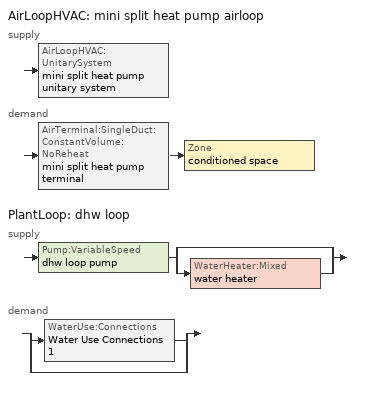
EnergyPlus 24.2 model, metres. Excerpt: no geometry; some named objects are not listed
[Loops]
AirLoopHVAC 'mini split heat pump airloop'
 supply: AirLoopHVAC:UnitarySystem 'mini split heat pump unitary system'
 demand: AirTerminal:SingleDuct:ConstantVolume:NoReheat 'mini split heat pump terminal' > Zone 'conditioned space'
PlantLoop 'dhw loop'
 supply: Pump:VariableSpeed 'dhw loop pump' > split
  | bypass
  | WaterHeater:Mixed 'water heater'
 demand: split
  | WaterUse:Connections 'Water Use Connections 1'
  | bypass
[ZoneControl:Thermostat]
conditioned space Thermostat: Zone or ZoneList=conditioned space; Control Type Schedule=conditioned space Thermostat Schedule; Control 1=conditioned space temperature setpoint; Temperature Difference Between Cutout And Setpoint {deltaC}=0
[ThermostatSetpoint:DualSetpoint]
conditioned space temperature setpoint: Heating Setpoint Temperature Schedule=heating setpoint; Cooling Setpoint Temperature Schedule=cooling setpoint
[ZoneHVAC:Baseboard:Convective:Electric]
electric baseboard: Availability Schedule=Always On Discrete; Heating Design Capacity {W}=11665.1; Efficiency=1
[AirTerminal:SingleDuct:ConstantVolume:NoReheat]
mini split heat pump terminal: Availability Schedule=Always On Discrete; Maximum Air Flow Rate {m3/s}=0.472419
[Zone equipment]
conditioned space: electric baseboard, mini split heat pump terminal
[AirLoopHVAC]
mini split heat pump airloop: Design Supply Air Flow Rate {m3/s}=0.472419; Design Return Air Flow Fraction of Supply Air Flow=1
[Sizing:System]
mini split heat pump airloop: Type of Load to Size On=Sensible; Design Outdoor Air Flow Rate {m3/s}=Autosize; Central Heating Maximum System Air Flow Ratio=0.3; Preheat Design Temperature {C}=7; Preheat Design Humidity Ratio {kgWater/kgDryAir}=0.008; Precool Design Temperature {C}=12.8; Precool Design Humidity Ratio {kgWater/kgDryAir}=0.008; Central Cooling Design Supply Air Temperature {C}=12.8; Central Heating Design Supply Air Temperature {C}=16.7; Type of Zone Sum to Use=NonCoincident; 100% Outdoor Air in Cooling=Yes; 100% Outdoor Air in Heating=Yes; Central Cooling Design Supply Air Humidity Ratio {kgWater/kgDryAir}=0.0085; Central Heating Design Supply Air Humidity Ratio {kgWater/kgDryAir}=0.008; Cooling Supply Air Flow Rate Method=DesignDay; Cooling Supply Air Flow Rate {m3/s}=0; Cooling Supply Air Flow Rate Per Floor Area {m3/s-m2}=0.00996765; Cooling Fraction of Autosized Cooling Supply Air Flow Rate=1; Cooling Supply Air Flow Rate Per Unit Cooling Capacity {m3/s-W}=3.94755e-05; Heating Supply Air Flow Rate Method=DesignDay; Heating Supply Air Flow Rate {m3/s}=0; Heating Supply Air Flow Rate Per Floor Area {m3/s-m2}=0.00996765; Heating Fraction of Autosized Heating Supply Air Flow Rate=1; Heating Fraction of Autosized Cooling Supply Air Flow Rate=1; Heating Supply Air Flow Rate Per Unit Heating Capacity {m3/s-W}=3.15882e-05; System Outdoor Air Method=ZoneSum; Zone Maximum Outdoor Air Fraction=1; Cooling Design Capacity Method=CoolingDesignCapacity; Cooling Design Capacity {W}=Autosize; Cooling Design Capacity Per Floor Area {W/m2}=234.7; Fraction of Autosized Cooling Design Capacity=1; Heating Design Capacity Method=HeatingDesignCapacity; Heating Design Capacity {W}=Autosize; Heating Design Capacity Per Floor Area {W/m2}=157; Fraction of Autosized Heating Design Capacity=1; Central Cooling Capacity Control Method=OnOff; Occupant Diversity=Autosize
[AvailabilityManager:Scheduled]
mini split heat pump airloop Availability Manager: Schedule=Always On Discrete
[AirLoopHVAC:UnitarySystem]
mini split heat pump unitary system: Control Type=Load; Controlling Zone or Thermostat Location=conditioned space; Dehumidification Control Type=None; Availability Schedule=Always On Discrete; Supply Fan=mini split heat pump supply fan; Fan Placement=BlowThrough; Supply Air Fan Operating Mode Schedule=mini split heat pump auto fan schedule; Heating Coil=mini split heat pump htg coil; DX Heating Coil Sizing Ratio=1; Cooling Coil=mini split heat pump clg coil; Use DOAS DX Cooling Coil=No; Minimum Supply Air Temperature {C}=2; Latent Load Control=SensibleOnlyLoadControl; Cooling Supply Air Flow Rate Method=SupplyAirFlowRate; Cooling Supply Air Flow Rate {m3/s}=0.472419; Heating Supply Air Flow Rate Method=SupplyAirFlowRate; Heating Supply Air Flow Rate {m3/s}=0.472419; No Load Supply Air Flow Rate Method=SupplyAirFlowRate; No Load Supply Air Flow Rate {m3/s}=0; No Load Supply Air Flow Rate Control Set To Low Speed=Yes; Maximum Supply Air Temperature {C}=48.8889; Maximum Outdoor Dry-Bulb Temperature for Supplemental Heater Operation {C}=21; Ancillary On-Cycle Electric Power {W}=0; Ancillary Off-Cycle Electric Power {W}=0; Design Specification Multispeed Object=Unitary System Performance Multispeed 1
[Fan:SystemModel]
mini split heat pump supply fan: Availability Schedule=Always On Discrete; Design Maximum Air Flow Rate {m3/s}=0.581797; Speed Control Method=Discrete; Electric Power Minimum Flow Rate Fraction=0.2; Design Pressure Rise {Pa}=500; Motor Efficiency=1; Motor In Air Stream Fraction=1; Design Electric Power Consumption {W}=Autosize; Design Power Sizing Method=PowerPerFlow; Electric Power Per Unit Flow Rate {W/(m3/s)}=148.322; Electric Power Per Unit Flow Rate Per Unit Pressure {W/((m3/s)-Pa)}=1.66667; Fan Total Efficiency=0.7; Motor Loss Radiative Fraction=0; Number of Speeds=4; Speed Flow Fraction 1=0.20706; Speed Electric Power Fraction 1=0.00888; Speed Flow Fraction 2=0.252; Speed Electric Power Fraction 2=0.016; Speed Flow Fraction 3=0.812; Speed Electric Power Fraction 3=0.53539; Speed Flow Fraction 4=1; Speed Electric Power Fraction 4=1
[Coil:Heating:DX:MultiSpeed]
mini split heat pump htg coil: Availability Schedule=Always On Discrete; Minimum Outdoor Dry-Bulb Temperature for Compressor Operation {C}=-28.8889; Crankcase Heater Capacity {W}=50; Maximum Outdoor Dry-Bulb Temperature for Crankcase Heater Operation {C}=10; Defrost Energy Input Ratio Function of Temperature Curve=Defrosteir; Maximum Outdoor Dry-Bulb Temperature for Defrost Operation {C}=4.44444; Defrost Strategy=ReverseCycle; Defrost Control=Timed; Defrost Time Period Fraction=0.058333; Resistive Defrost Heater Capacity {W}=AutoSize; Apply Part Load Fraction to Speeds Greater than 1=No; Fuel Type=Electricity; Region number for Calculating HSPF=4; Number of Speeds=2; Speed Gross Rated Heating Capacity 1 {W}=2729.66; Speed Gross Rated Heating COP 1 {W/W}=5.28171; Speed Rated Air Flow Rate 1 {m3/s}=0.146598; Speed Rated Supply Air Fan Power Per Volume Flow Rate 2017 1 {W/(m3/s)}=773.3; Speed Rated Supply Air Fan Power Per Volume Flow Rate 2023 1 {W/(m3/s)}=934.4; Speed Heating Capacity Function of Temperature Curve Name 1=Heat-CAP-fT1; Speed Heating Capacity Function of Flow Fraction Curve Name 1=Heat-CAP-fFF1; Speed Energy Input Ratio Function of Temperature Curve Name 1=Heat-EIR-fT1; Speed Energy Input Ratio Function of Flow Fraction Curve Name 1=Heat-EIR-fFF1; Speed Part Load Fraction Correlation Curve Name 1=Heat-PLF-fPLR1; Speed Rated Waste Heat Fraction of Power Input 1=0.2; Speed Waste Heat Function of Temperature Curve Name 1=ConstantBiquadratic 1; Speed Gross Rated Heating Capacity 2 {W}=10751.2; Speed Gross Rated Heating COP 2 {W/W}=3.95216; Speed Rated Air Flow Rate 2 {m3/s}=0.581737; Speed Rated Supply Air Fan Power Per Volume Flow Rate 2017 2 {W/(m3/s)}=773.3; Speed Rated Supply Air Fan Power Per Volume Flow Rate 2023 2 {W/(m3/s)}=934.4; Speed Heating Capacity Function of Temperature Curve Name 2=Heat-CAP-fT2; Speed Heating Capacity Function of Flow Fraction Curve Name 2=Heat-CAP-fFF2; Speed Energy Input Ratio Function of Temperature Curve Name 2=Heat-EIR-fT2; Speed Energy Input Ratio Function of Flow Fraction Curve Name 2=Heat-EIR-fFF2; Speed Part Load Fraction Correlation Curve Name 2=Heat-PLF-fPLR2; Speed Rated Waste Heat Fraction of Power Input 2=0.2; Speed Waste Heat Function of Temperature Curve Name 2=ConstantBiquadratic 1
[Coil:Cooling:DX:MultiSpeed]
mini split heat pump clg coil: Availability Schedule=Always On Discrete; Condenser Type=AirCooled; Minimum Outdoor Dry-Bulb Temperature for Compressor Operation {C}=-25; Apply Part Load Fraction to Speeds Greater than 1=No; Apply Latent Degradation to Speeds Greater than 1=No; Crankcase Heater Capacity {W}=50; Maximum Outdoor Dry-Bulb Temperature for Crankcase Heater Operation {C}=10; Basin Heater Capacity {W/K}=0; Basin Heater Setpoint Temperature {C}=2; Fuel Type=Electricity; Number of Speeds=2; Speed Gross Rated Total Cooling Capacity 1 {W}=2244.75; Speed Gross Rated Sensible Heat Ratio 1=0.806404; Speed Gross Rated Cooling COP 1 {W/W}=5.29224; Speed Rated Air Flow Rate 1 {m3/s}=0.120454; Speed Rated Evaporator Fan Power Per Volume Flow Rate 2017 1 {W/(m3/s)}=773.3; Speed Rated Evaporator Fan Power Per Volume Flow Rate 2023 1 {W/(m3/s)}=934.4; Speed Total Cooling Capacity Function of Temperature Curve Name 1=Cool-CAP-fT1; Speed Total Cooling Capacity Function of Flow Fraction Curve Name 1=Cool-CAP-fFF1; Speed Energy Input Ratio Function of Temperature Curve Name 1=Cool-EIR-fT1; Speed Energy Input Ratio Function of Flow Fraction Curve Name 1=Cool-EIR-fFF1; Speed Part Load Fraction Correlation Curve Name 1=Cool-PLF-fPLR1; Speed Nominal Time for Condensate Removal to Begin 1 {s}=1000; Speed Ratio of Initial Moisture Evaporation Rate and Steady State Latent Capacity 1=1.5; Speed Maximum Cycling Rate 1 {cycles/hr}=3; Speed Latent Capacity Time Constant 1 {s}=45; Speed Rated Waste Heat Fraction of Power Input 1=0.2; Speed Waste Heat Function of Temperature Curve Name 1=ConstantBiquadratic; Speed Evaporative Condenser Effectiveness 1=0.9; Speed Evaporative Condenser Air Flow Rate 1 {m3/s}=AutoSize; Speed Rated Evaporative Condenser Pump Power Consumption 1 {W}=AutoSize; Speed Gross Rated Total Cooling Capacity 2 {W}=8846.18; Speed Gross Rated Sensible Heat Ratio 2=0.759942; Speed Gross Rated Cooling COP 2 {W/W}=3.63578; Speed Rated Air Flow Rate 2 {m3/s}=0.472369; Speed Rated Evaporator Fan Power Per Volume Flow Rate 2017 2 {W/(m3/s)}=773.3; Speed Rated Evaporator Fan Power Per Volume Flow Rate 2023 2 {W/(m3/s)}=934.4; Speed Total Cooling Capacity Function of Temperature Curve Name 2=Cool-CAP-fT2; Speed Total Cooling Capacity Function of Flow Fraction Curve Name 2=Cool-CAP-fFF2; Speed Energy Input Ratio Function of Temperature Curve Name 2=Cool-EIR-fT2; Speed Energy Input Ratio Function of Flow Fraction Curve Name 2=Cool-EIR-fFF2; Speed Part Load Fraction Correlation Curve Name 2=Cool-PLF-fPLR2; Speed Nominal Time for Condensate Removal to Begin 2 {s}=1000; Speed Ratio of Initial Moisture Evaporation Rate and Steady State Latent Capacity 2=1.5; Speed Maximum Cycling Rate 2 {cycles/hr}=3; Speed Latent Capacity Time Constant 2 {s}=45; Speed Rated Waste Heat Fraction of Power Input 2=0.2; Speed Waste Heat Function of Temperature Curve Name 2=ConstantBiquadratic; Speed Evaporative Condenser Effectiveness 2=0.9; Speed Evaporative Condenser Air Flow Rate 2 {m3/s}=AutoSize; Speed Rated Evaporative Condenser Pump Power Consumption 2 {W}=AutoSize
[UnitarySystemPerformance:Multispeed]
Unitary System Performance Multispeed 1: Number of Speeds for Heating=2; Number of Speeds for Cooling=2; Single Mode Operation=No; No Load Supply Air Flow Rate Ratio=1; Heating Speed Supply Air Flow Ratio 1=0.310345; Cooling Speed Supply Air Flow Ratio 1=0.255; Heating Speed Supply Air Flow Ratio 2=1.23153; Cooling Speed Supply Air Flow Ratio 2=1
[PlantLoop]
dhw loop: Fluid Type=Water; Plant Equipment Operation Scheme=dhw loop Operation Schemes; Maximum Loop Temperature {C}=100; Minimum Loop Temperature {C}=0; Maximum Loop Flow Rate {m3/s}=0.01; Minimum Loop Flow Rate {m3/s}=0; Plant Loop Volume {m3}=0.003; Load Distribution Scheme=Optimal; Plant Loop Demand Calculation Scheme=SingleSetpoint; Common Pipe Simulation=None
[Sizing:Plant]
dhw loop: Loop Type=Heating; Design Loop Exit Temperature {C}=56; Loop Design Temperature Difference {deltaC}=5.55556; Sizing Option=NonCoincident; Zone Timesteps in Averaging Window=1; Coincident Sizing Factor Mode=None
[Pump:VariableSpeed]
dhw loop pump: Design Maximum Flow Rate {m3/s}=0.01; Design Pump Head {Pa}=1; Design Power Consumption {W}=0; Motor Efficiency=0.85; Fraction of Motor Inefficiencies to Fluid Stream=0; Coefficient 1 of the Part Load Performance Curve=0; Coefficient 2 of the Part Load Performance Curve=1; Coefficient 3 of the Part Load Performance Curve=0; Coefficient 4 of the Part Load Performance Curve=0; Design Minimum Flow Rate {m3/s}=0; Pump Control Type=Intermittent; Skin Loss Radiative Fraction=0.5; Design Power Sizing Method=PowerPerFlowPerPressure; Design Electric Power per Unit Flow Rate {W/(m3/s)}=348701.1; Design Shaft Power per Unit Flow Rate per Unit Head {W/((m3/s)-Pa)}=1.28205; Design Minimum Flow Rate Fraction=0
[WaterHeater:Mixed]
water heater: Tank Volume {m3}=0.221447; Setpoint Temperature Schedule=water heater setpoint; Deadband Temperature Difference {deltaC}=2; Maximum Temperature Limit {C}=99; Heater Control Type=Cycle; Heater Maximum Capacity {W}=5500.06; Heater Minimum Capacity {W}=0; Heater Ignition Minimum Flow Rate {m3/s}=0; Heater Ignition Delay {s}=0; Heater Fuel Type=Electricity; Heater Thermal Efficiency=1; Off Cycle Parasitic Fuel Consumption Rate {W}=0; Off Cycle Parasitic Fuel Type=Electricity; Off Cycle Parasitic Heat Fraction to Tank=0; On Cycle Parasitic Fuel Consumption Rate {W}=0; On Cycle Parasitic Fuel Type=Electricity; On Cycle Parasitic Heat Fraction to Tank=0; Ambient Temperature Indicator=Zone; Ambient Temperature Zone=conditioned space; Off Cycle Loss Coefficient to Ambient Temperature {W/K}=2.89744; Off Cycle Loss Fraction to Zone=1; On Cycle Loss Coefficient to Ambient Temperature {W/K}=2.89744; On Cycle Loss Fraction to Zone=1; Use Side Effectiveness=1; Source Side Effectiveness=1; Use Side Design Flow Rate {m3/s}=Autosize; Source Side Design Flow Rate {m3/s}=Autosize; Indirect Water Heating Recovery Time {hr}=1.5; Source Side Flow Control Mode=IndirectHeatPrimarySetpoint
[WaterHeater:Sizing]
water heater: Design Mode=PeakDraw; Time Storage Can Meet Peak Draw {hr}=0.538503; Time for Tank Recovery {hr}=0; Nominal Tank Volume for Autosizing Plant Connections {m3}=1
[SetpointManager:Scheduled]
Setpoint Manager Scheduled 1: Control Variable=Temperature; Schedule=dhw temp
[WaterUse:Connections]
Water Use Connections 1: Drain Water Heat Exchanger Type=None; Drain Water Heat Exchanger Destination=Plant; Water Use Equipment Name 1=dhw fixtures; Water Use Equipment Name 2=dhw distribution waste; Water Use Equipment Name 3=clothes washer; Water Use Equipment Name 4=dishwasher
[WaterUse:Equipment]
Name | Peak Flow Rate {m3/s} | Flow Rate Fraction Schedule | Target Temperature Schedule
dhw fixtures | 4.41178e-06 | dhw fixtures schedule | mixed water temperature schedule
dhw distribution waste | 1.33746e-06 | dhw fixtures schedule | mixed water temperature schedule
clothes washer | 9.69919e-07 | clothes washer schedule
dishwasher | 2.90872e-07 | dishwasher schedule
[PlantEquipmentOperationSchemes]
dhw loop Operation Schemes: Control Scheme Object Type 1=PlantEquipmentOperation:HeatingLoad; Control Scheme Name 1=dhw loop Heating Operation Scheme; Control Scheme Schedule Name 1=Always On Discrete
[PlantEquipmentOperation:HeatingLoad]
dhw loop Heating Operation Scheme: Load Range Lower Limit 1 {W}=0; Load Range Upper Limit 1 {W}=1000000000; Range Equipment List Name 1=dhw loop Heating Equipment List
[PlantEquipmentList]
dhw loop Heating Equipment List: WaterHeater:Mixed, water heater
[EnergyManagementSystem:GlobalVariable]
infil_program_Qfan
infil_program_Qinf
mini_split_heat_pump_airloop_Fan_RTF
natural_vent_program_Qnv
natural_vent_program_Qwhf
[EnergyManagementSystem:InternalVariable]
mini_split_heat_pump_airloop_max_sup_fan_mfr: Internal Data Index Key=mini split heat pump supply fan; Internal Data Type=Fan Maximum Mass Flow Rate
[EnergyManagementSystem:Sensor]
Name | Output:Variable or Output:Meter Index Key | Output:Variable or Output:Meter
airflow_gain | infil flow | Infiltration Sensible Heat Gain Energy
airflow_gain_1 | natural vent flow | Infiltration Sensible Heat Gain Energy
airflow_gain_2 | whole house fan flow | Infiltration Sensible Heat Gain Energy
airflow_loss | infil flow | Infiltration Sensible Heat Loss Energy
airflow_loss_1 | natural vent flow | Infiltration Sensible Heat Loss Energy
airflow_loss_2 | whole house fan flow | Infiltration Sensible Heat Loss Energy
clg_load_cond |  | Cooling:EnergyTransfer:Zone:CONDITIONED SPACE
clg_sp_s; clg_sp_s_1 | cooling setpoint | Schedule Value
clothes_dryer_exhaust_0_sch_s | clothes dryer exhaust 0 schedule | Schedule Value
conditioned_space_clg_unmet_s | conditioned space | Zone Cooling Setpoint Not Met Time
conditioned_space_htg_unmet_s | conditioned space | Zone Heating Setpoint Not Met Time
cool_season | cooling season schedule | Schedule Value
dhw_loss | water heater | Water Heater Heat Loss Energy
dhw_rtf | water heater | Water Heater Runtime Fraction
fridge_tin_s; tin_s; tin_s_1 | conditioned space | Zone Mean Air Temperature
htg_load_cond |  | Heating:EnergyTransfer:Zone:CONDITIONED SPACE
htg_sp_s; htg_sp_s_1 | heating setpoint | Schedule Value
ig_ee_conv | clothes dryer | Electric Equipment Convective Heating Energy
ig_ee_conv_1 | clothes washer | Electric Equipment Convective Heating Energy
ig_ee_conv_2 | cooking range | Electric Equipment Convective Heating Energy
ig_ee_conv_3 | dishwasher | Electric Equipment Convective Heating Energy
ig_ee_conv_4 | fridge | Electric Equipment Convective Heating Energy
ig_ee_conv_5 | misc plug loads | Electric Equipment Convective Heating Energy
ig_ee_conv_6 | whole house fan | Electric Equipment Convective Heating Energy
ig_ee_rad | clothes dryer | Electric Equipment Radiant Heating Energy
ig_ee_rad_1 | clothes washer | Electric Equipment Radiant Heating Energy
ig_ee_rad_2 | cooking range | Electric Equipment Radiant Heating Energy
ig_ee_rad_3 | dishwasher | Electric Equipment Radiant Heating Energy
ig_ee_rad_4 | fridge | Electric Equipment Radiant Heating Energy
ig_ee_rad_5 | misc plug loads | Electric Equipment Radiant Heating Energy
ig_ee_rad_6 | whole house fan | Electric Equipment Radiant Heating Energy
ig_lgt_conv | interior lighting | Lights Convective Heating Energy
ig_lgt_rad | interior lighting | Lights Radiant Heating Energy
ig_lgt_vis | interior lighting | Lights Visible Radiation Heating Energy
ig_oe_conv | clothes dryer 1 | Other Equipment Convective Heating Energy
ig_oe_conv_1 | cooking range 1 | Other Equipment Convective Heating Energy
ig_oe_conv_2 | general water use latent | Other Equipment Convective Heating Energy
ig_oe_conv_3 | general water use sensible | Other Equipment Convective Heating Energy
ig_oe_conv_4 | water heater energy adjustment1 | Other Equipment Convective Heating Energy
ig_oe_rad | clothes dryer 1 | Other Equipment Radiant Heating Energy
ig_oe_rad_1 | cooking range 1 | Other Equipment Radiant Heating Energy
ig_oe_rad_2 | general water use latent | Other Equipment Radiant Heating Energy
ig_oe_rad_3 | general water use sensible | Other Equipment Radiant Heating Energy
ig_oe_rad_4 | water heater energy adjustment1 | Other Equipment Radiant Heating Energy
ig_ppl_conv | occupants | People Convective Heating Energy
ig_ppl_rad | occupants | People Radiant Heating Energy
im_conv | furniture mass conditioned space 1 | Surface Inside Face Convection Heat Gain Energy
im_conv_1 | partition wall mass | Surface Inside Face Convection Heat Gain Energy
im_ig | furniture mass conditioned space 1 | Surface Inside Face Internal Gains Radiation Heat Gain Energy
im_ig_1 | partition wall mass | Surface Inside Face Internal Gains Radiation Heat Gain Energy
im_lgt | furniture mass conditioned space 1 | Surface Inside Face Lights Radiation Heat Gain Energy
im_lgt_1 | partition wall mass | Surface Inside Face Lights Radiation Heat Gain Energy
im_sol | furniture mass conditioned space 1 | Surface Inside Face Solar Radiation Heat Gain Energy
im_sol_1 | partition wall mass | Surface Inside Face Solar Radiation Heat Gain Energy
im_surf | furniture mass conditioned space 1 | Surface Inside Face Net Surface Thermal Radiation Heat Gain Energy
im_surf_1 | partition wall mass | Surface Inside Face Net Surface Thermal Radiation Heat Gain Energy
mini_split_heat_pump_airloop_Fan_RTF_s | mini split heat pump supply fan | Fan Runtime Fraction Speed 1
mini_split_heat_pump_airloop_Fan_RTF_s_1 | mini split heat pump supply fan | Fan Runtime Fraction Speed 2
mini_split_heat_pump_airloop_Fan_RTF_s_2 | mini split heat pump supply fan | Fan Runtime Fraction Speed 3
mini_split_heat_pump_airloop_Fan_RTF_s_3 | mini split heat pump supply fan | Fan Runtime Fraction Speed 4
mini_split_heat_pump_clg_coil_s | mini split heat pump clg coil | Cooling Coil Total Cooling Energy
mini_split_heat_pump_htg_coil_s | mini split heat pump htg coil | Heating Coil Heating Energy
mini_split_heat_pump_supply_fan_s | mini split heat pump supply fan | Fan Electricity Energy
mv_conv | mech vent house fan | Electric Equipment Convective Heating Energy
mv_conv_1 | mech vent house fan cfis | Electric Equipment Convective Heating Energy
mv_conv_2 | mech vent house fan latent load | Other Equipment Convective Heating Energy
mv_conv_3 | mech vent house fan sensible load | Other Equipment Convective Heating Energy
mv_rad | mech vent house fan | Electric Equipment Radiant Heating Energy
mv_rad_1 | mech vent house fan cfis | Electric Equipment Radiant Heating Energy
mv_rad_2 | mech vent house fan latent load | Other Equipment Radiant Heating Energy
mv_rad_3 | mech vent house fan sensible load | Other Equipment Radiant Heating Energy
natural_vent_s | natural vent schedule | Schedule Value
out_pb_s |  | Site Outdoor Air Barometric Pressure
out_wt_s |  | Site Outdoor Air Humidity Ratio
site_vw_s |  | Site Wind Speed
ss_back_out | Window1 | Surface Window Shortwave from Zone Back Out Window Heat Transfer Rate
ss_back_out_1 | Window11 | Surface Window Shortwave from Zone Back Out Window Heat Transfer Rate
ss_back_out_10 | Window9 | Surface Window Shortwave from Zone Back Out Window Heat Transfer Rate
ss_back_out_2 | Window13 | Surface Window Shortwave from Zone Back Out Window Heat Transfer Rate
ss_back_out_3 | Window14 | Surface Window Shortwave from Zone Back Out Window Heat Transfer Rate
ss_back_out_4 | Window16 | Surface Window Shortwave from Zone Back Out Window Heat Transfer Rate
ss_back_out_5 | Window17 | Surface Window Shortwave from Zone Back Out Window Heat Transfer Rate
ss_back_out_6 | Window19 | Surface Window Shortwave from Zone Back Out Window Heat Transfer Rate
ss_back_out_7 | Window2 | Surface Window Shortwave from Zone Back Out Window Heat Transfer Rate
ss_back_out_8 | Window20 | Surface Window Shortwave from Zone Back Out Window Heat Transfer Rate
ss_back_out_9 | Window4 | Surface Window Shortwave from Zone Back Out Window Heat Transfer Rate
ss_conv | Door1 | Surface Inside Face Convection Heat Gain Energy
ss_conv_1 | Window1 | Surface Inside Face Convection Heat Gain Energy
ss_conv_10 | Window4 | Surface Inside Face Convection Heat Gain Energy
ss_conv_11 | Window9 | Surface Inside Face Convection Heat Gain Energy
ss_conv_2 | Window11 | Surface Inside Face Convection Heat Gain Energy
ss_conv_3 | Window13 | Surface Inside Face Convection Heat Gain Energy
ss_conv_4 | Window14 | Surface Inside Face Convection Heat Gain Energy
ss_conv_5 | Window16 | Surface Inside Face Convection Heat Gain Energy
ss_conv_6 | Window17 | Surface Inside Face Convection Heat Gain Energy
ss_conv_7 | Window19 | Surface Inside Face Convection Heat Gain Energy
ss_conv_8 | Window2 | Surface Inside Face Convection Heat Gain Energy
ss_conv_9 | Window20 | Surface Inside Face Convection Heat Gain Energy
ss_ig | Door1 | Surface Inside Face Internal Gains Radiation Heat Gain Energy
ss_ig_1 | Window1 | Surface Inside Face Internal Gains Radiation Heat Gain Energy
ss_ig_10 | Window4 | Surface Inside Face Internal Gains Radiation Heat Gain Energy
ss_ig_11 | Window9 | Surface Inside Face Internal Gains Radiation Heat Gain Energy
ss_ig_2 | Window11 | Surface Inside Face Internal Gains Radiation Heat Gain Energy
ss_ig_3 | Window13 | Surface Inside Face Internal Gains Radiation Heat Gain Energy
ss_ig_4 | Window14 | Surface Inside Face Internal Gains Radiation Heat Gain Energy
ss_ig_5 | Window16 | Surface Inside Face Internal Gains Radiation Heat Gain Energy
ss_ig_6 | Window17 | Surface Inside Face Internal Gains Radiation Heat Gain Energy
ss_ig_7 | Window19 | Surface Inside Face Internal Gains Radiation Heat Gain Energy
ss_ig_8 | Window2 | Surface Inside Face Internal Gains Radiation Heat Gain Energy
ss_ig_9 | Window20 | Surface Inside Face Internal Gains Radiation Heat Gain Energy
ss_lgt | Door1 | Surface Inside Face Lights Radiation Heat Gain Energy
ss_sol | Door1 | Surface Inside Face Solar Radiation Heat Gain Energy
ss_surf | Door1 | Surface Inside Face Net Surface Thermal Radiation Heat Gain Energy
ss_surf_1 | Window1 | Surface Inside Face Net Surface Thermal Radiation Heat Gain Energy
ss_surf_10 | Window4 | Surface Inside Face Net Surface Thermal Radiation Heat Gain Energy
ss_surf_11 | Window9 | Surface Inside Face Net Surface Thermal Radiation Heat Gain Energy
ss_surf_2 | Window11 | Surface Inside Face Net Surface Thermal Radiation Heat Gain Energy
ss_surf_3 | Window13 | Surface Inside Face Net Surface Thermal Radiation Heat Gain Energy
ss_surf_4 | Window14 | Surface Inside Face Net Surface Thermal Radiation Heat Gain Energy
ss_surf_5 | Window16 | Surface Inside Face Net Surface Thermal Radiation Heat Gain Energy
ss_surf_6 | Window17 | Surface Inside Face Net Surface Thermal Radiation Heat Gain Energy
ss_surf_7 | Window19 | Surface Inside Face Net Surface Thermal Radiation Heat Gain Energy
ss_surf_8 | Window2 | Surface Inside Face Net Surface Thermal Radiation Heat Gain Energy
ss_surf_9 | Window20 | Surface Inside Face Net Surface Thermal Radiation Heat Gain Energy
ss_trans_in | Window1 | Surface Window Transmitted Solar Radiation Rate
ss_trans_in_1 | Window11 | Surface Window Transmitted Solar Radiation Rate
ss_trans_in_10 | Window9 | Surface Window Transmitted Solar Radiation Rate
ss_trans_in_2 | Window13 | Surface Window Transmitted Solar Radiation Rate
ss_trans_in_3 | Window14 | Surface Window Transmitted Solar Radiation Rate
ss_trans_in_4 | Window16 | Surface Window Transmitted Solar Radiation Rate
ss_trans_in_5 | Window17 | Surface Window Transmitted Solar Radiation Rate
ss_trans_in_6 | Window19 | Surface Window Transmitted Solar Radiation Rate
ss_trans_in_7 | Window2 | Surface Window Transmitted Solar Radiation Rate
ss_trans_in_8 | Window20 | Surface Window Transmitted Solar Radiation Rate
ss_trans_in_9 | Window4 | Surface Window Transmitted Solar Radiation Rate
ss_trans_out | Window1 | Surface Inside Face Initial Transmitted Diffuse Transmitted Out Window Solar Radiation Rate
ss_trans_out_1 | Window11 | Surface Inside Face Initial Transmitted Diffuse Transmitted Out Window Solar Radiation Rate
ss_trans_out_10 | Window9 | Surface Inside Face Initial Transmitted Diffuse Transmitted Out Window Solar Radiation Rate
ss_trans_out_2 | Window13 | Surface Inside Face Initial Transmitted Diffuse Transmitted Out Window Solar Radiation Rate
ss_trans_out_3 | Window14 | Surface Inside Face Initial Transmitted Diffuse Transmitted Out Window Solar Radiation Rate
ss_trans_out_4 | Window16 | Surface Inside Face Initial Transmitted Diffuse Transmitted Out Window Solar Radiation Rate
ss_trans_out_5 | Window17 | Surface Inside Face Initial Transmitted Diffuse Transmitted Out Window Solar Radiation Rate
ss_trans_out_6 | Window19 | Surface Inside Face Initial Transmitted Diffuse Transmitted Out Window Solar Radiation Rate
ss_trans_out_7 | Window2 | Surface Inside Face Initial Transmitted Diffuse Transmitted Out Window Solar Radiation Rate
ss_trans_out_8 | Window20 | Surface Inside Face Initial Transmitted Diffuse Transmitted Out Window Solar Radiation Rate
ss_trans_out_9 | Window4 | Surface Inside Face Initial Transmitted Diffuse Transmitted Out Window Solar Radiation Rate
s_conv | Floor1 | Surface Inside Face Convection Heat Gain Energy
s_conv_1 | FoundationWall1 | Surface Inside Face Convection Heat Gain Energy
s_conv_10 | RimJoist2:270 | Surface Inside Face Convection Heat Gain Energy
s_conv_11 | RimJoist2:90 | Surface Inside Face Convection Heat Gain Energy
s_conv_12 | Roof2:0 | Surface Inside Face Convection Heat Gain Energy
s_conv_13 | Roof2:180 | Surface Inside Face Convection Heat Gain Energy
s_conv_14 | Roof2:270 | Surface Inside Face Convection Heat Gain Energy
s_conv_15 | Roof2:90 | Surface Inside Face Convection Heat Gain Energy
s_conv_16 | Slab1 | Surface Inside Face Convection Heat Gain Energy
s_conv_17 | Wall1:0 | Surface Inside Face Convection Heat Gain Energy
s_conv_18 | Wall1:180 | Surface Inside Face Convection Heat Gain Energy
s_conv_19 | Wall1:270 | Surface Inside Face Convection Heat Gain Energy
s_conv_2 | inferred conditioned ceiling | Surface Inside Face Convection Heat Gain Energy
s_conv_20 | Wall1:90 | Surface Inside Face Convection Heat Gain Energy
s_conv_21 | Wall2:0 | Surface Inside Face Convection Heat Gain Energy
s_conv_22 | Wall2:180 | Surface Inside Face Convection Heat Gain Energy
s_conv_23 | Wall2:270 | Surface Inside Face Convection Heat Gain Energy
s_conv_24 | Wall2:90 | Surface Inside Face Convection Heat Gain Energy
s_conv_25 | Wall3:0 | Surface Inside Face Convection Heat Gain Energy
s_conv_26 | Wall3:180 | Surface Inside Face Convection Heat Gain Energy
s_conv_27 | Wall3:270 | Surface Inside Face Convection Heat Gain Energy
s_conv_28 | Wall3:90 | Surface Inside Face Convection Heat Gain Energy
s_conv_29 | Wall4:0 | Surface Inside Face Convection Heat Gain Energy
s_conv_3 | inferred conditioned floor | Surface Inside Face Convection Heat Gain Energy
s_conv_30 | Wall4:180 | Surface Inside Face Convection Heat Gain Energy
s_conv_31 | Wall4:270 | Surface Inside Face Convection Heat Gain Energy
s_conv_32 | Wall4:90 | Surface Inside Face Convection Heat Gain Energy
s_conv_4 | RimJoist1:0 | Surface Inside Face Convection Heat Gain Energy
s_conv_5 | RimJoist1:180 | Surface Inside Face Convection Heat Gain Energy
s_conv_6 | RimJoist1:270 | Surface Inside Face Convection Heat Gain Energy
s_conv_7 | RimJoist1:90 | Surface Inside Face Convection Heat Gain Energy
s_conv_8 | RimJoist2:0 | Surface Inside Face Convection Heat Gain Energy
s_conv_9 | RimJoist2:180 | Surface Inside Face Convection Heat Gain Energy
s_ig | Floor1 | Surface Inside Face Internal Gains Radiation Heat Gain Energy
s_ig_1 | FoundationWall1 | Surface Inside Face Internal Gains Radiation Heat Gain Energy
s_ig_10 | RimJoist2:270 | Surface Inside Face Internal Gains Radiation Heat Gain Energy
s_ig_11 | RimJoist2:90 | Surface Inside Face Internal Gains Radiation Heat Gain Energy
s_ig_12 | Roof2:0 | Surface Inside Face Internal Gains Radiation Heat Gain Energy
s_ig_13 | Roof2:180 | Surface Inside Face Internal Gains Radiation Heat Gain Energy
s_ig_14 | Roof2:270 | Surface Inside Face Internal Gains Radiation Heat Gain Energy
s_ig_15 | Roof2:90 | Surface Inside Face Internal Gains Radiation Heat Gain Energy
s_ig_16 | Slab1 | Surface Inside Face Internal Gains Radiation Heat Gain Energy
s_ig_17 | Wall1:0 | Surface Inside Face Internal Gains Radiation Heat Gain Energy
s_ig_18 | Wall1:180 | Surface Inside Face Internal Gains Radiation Heat Gain Energy
s_ig_19 | Wall1:270 | Surface Inside Face Internal Gains Radiation Heat Gain Energy
s_ig_2 | inferred conditioned ceiling | Surface Inside Face Internal Gains Radiation Heat Gain Energy
s_ig_20 | Wall1:90 | Surface Inside Face Internal Gains Radiation Heat Gain Energy
s_ig_21 | Wall2:0 | Surface Inside Face Internal Gains Radiation Heat Gain Energy
s_ig_22 | Wall2:180 | Surface Inside Face Internal Gains Radiation Heat Gain Energy
s_ig_23 | Wall2:270 | Surface Inside Face Internal Gains Radiation Heat Gain Energy
s_ig_24 | Wall2:90 | Surface Inside Face Internal Gains Radiation Heat Gain Energy
s_ig_25 | Wall3:0 | Surface Inside Face Internal Gains Radiation Heat Gain Energy
s_ig_26 | Wall3:180 | Surface Inside Face Internal Gains Radiation Heat Gain Energy
s_ig_27 | Wall3:270 | Surface Inside Face Internal Gains Radiation Heat Gain Energy
s_ig_28 | Wall3:90 | Surface Inside Face Internal Gains Radiation Heat Gain Energy
s_ig_29 | Wall4:0 | Surface Inside Face Internal Gains Radiation Heat Gain Energy
s_ig_3 | inferred conditioned floor | Surface Inside Face Internal Gains Radiation Heat Gain Energy
s_ig_30 | Wall4:180 | Surface Inside Face Internal Gains Radiation Heat Gain Energy
s_ig_31 | Wall4:270 | Surface Inside Face Internal Gains Radiation Heat Gain Energy
s_ig_32 | Wall4:90 | Surface Inside Face Internal Gains Radiation Heat Gain Energy
s_ig_4 | RimJoist1:0 | Surface Inside Face Internal Gains Radiation Heat Gain Energy
s_ig_5 | RimJoist1:180 | Surface Inside Face Internal Gains Radiation Heat Gain Energy
s_ig_6 | RimJoist1:270 | Surface Inside Face Internal Gains Radiation Heat Gain Energy
s_ig_7 | RimJoist1:90 | Surface Inside Face Internal Gains Radiation Heat Gain Energy
s_ig_8 | RimJoist2:0 | Surface Inside Face Internal Gains Radiation Heat Gain Energy
s_ig_9 | RimJoist2:180 | Surface Inside Face Internal Gains Radiation Heat Gain Energy
s_lgt | Floor1 | Surface Inside Face Lights Radiation Heat Gain Energy
s_lgt_1 | FoundationWall1 | Surface Inside Face Lights Radiation Heat Gain Energy
s_lgt_10 | RimJoist2:270 | Surface Inside Face Lights Radiation Heat Gain Energy
s_lgt_11 | RimJoist2:90 | Surface Inside Face Lights Radiation Heat Gain Energy
s_lgt_12 | Roof2:0 | Surface Inside Face Lights Radiation Heat Gain Energy
s_lgt_13 | Roof2:180 | Surface Inside Face Lights Radiation Heat Gain Energy
s_lgt_14 | Roof2:270 | Surface Inside Face Lights Radiation Heat Gain Energy
s_lgt_15 | Roof2:90 | Surface Inside Face Lights Radiation Heat Gain Energy
s_lgt_16 | Slab1 | Surface Inside Face Lights Radiation Heat Gain Energy
s_lgt_17 | Wall1:0 | Surface Inside Face Lights Radiation Heat Gain Energy
s_lgt_18 | Wall1:180 | Surface Inside Face Lights Radiation Heat Gain Energy
s_lgt_19 | Wall1:270 | Surface Inside Face Lights Radiation Heat Gain Energy
s_lgt_2 | inferred conditioned ceiling | Surface Inside Face Lights Radiation Heat Gain Energy
s_lgt_20 | Wall1:90 | Surface Inside Face Lights Radiation Heat Gain Energy
s_lgt_21 | Wall2:0 | Surface Inside Face Lights Radiation Heat Gain Energy
s_lgt_22 | Wall2:180 | Surface Inside Face Lights Radiation Heat Gain Energy
s_lgt_23 | Wall2:270 | Surface Inside Face Lights Radiation Heat Gain Energy
s_lgt_24 | Wall2:90 | Surface Inside Face Lights Radiation Heat Gain Energy
s_lgt_25 | Wall3:0 | Surface Inside Face Lights Radiation Heat Gain Energy
s_lgt_26 | Wall3:180 | Surface Inside Face Lights Radiation Heat Gain Energy
s_lgt_27 | Wall3:270 | Surface Inside Face Lights Radiation Heat Gain Energy
s_lgt_28 | Wall3:90 | Surface Inside Face Lights Radiation Heat Gain Energy
s_lgt_29 | Wall4:0 | Surface Inside Face Lights Radiation Heat Gain Energy
s_lgt_3 | inferred conditioned floor | Surface Inside Face Lights Radiation Heat Gain Energy
s_lgt_30 | Wall4:180 | Surface Inside Face Lights Radiation Heat Gain Energy
s_lgt_31 | Wall4:270 | Surface Inside Face Lights Radiation Heat Gain Energy
s_lgt_32 | Wall4:90 | Surface Inside Face Lights Radiation Heat Gain Energy
s_lgt_4 | RimJoist1:0 | Surface Inside Face Lights Radiation Heat Gain Energy
s_lgt_5 | RimJoist1:180 | Surface Inside Face Lights Radiation Heat Gain Energy
s_lgt_6 | RimJoist1:270 | Surface Inside Face Lights Radiation Heat Gain Energy
s_lgt_7 | RimJoist1:90 | Surface Inside Face Lights Radiation Heat Gain Energy
s_lgt_8 | RimJoist2:0 | Surface Inside Face Lights Radiation Heat Gain Energy
s_lgt_9 | RimJoist2:180 | Surface Inside Face Lights Radiation Heat Gain Energy
s_sol | Floor1 | Surface Inside Face Solar Radiation Heat Gain Energy
s_sol_1 | FoundationWall1 | Surface Inside Face Solar Radiation Heat Gain Energy
s_sol_10 | RimJoist2:270 | Surface Inside Face Solar Radiation Heat Gain Energy
s_sol_11 | RimJoist2:90 | Surface Inside Face Solar Radiation Heat Gain Energy
s_sol_12 | Roof2:0 | Surface Inside Face Solar Radiation Heat Gain Energy
s_sol_13 | Roof2:180 | Surface Inside Face Solar Radiation Heat Gain Energy
s_sol_14 | Roof2:270 | Surface Inside Face Solar Radiation Heat Gain Energy
s_sol_15 | Roof2:90 | Surface Inside Face Solar Radiation Heat Gain Energy
s_sol_16 | Slab1 | Surface Inside Face Solar Radiation Heat Gain Energy
s_sol_17 | Wall1:0 | Surface Inside Face Solar Radiation Heat Gain Energy
s_sol_18 | Wall1:180 | Surface Inside Face Solar Radiation Heat Gain Energy
s_sol_19 | Wall1:270 | Surface Inside Face Solar Radiation Heat Gain Energy
s_sol_2 | inferred conditioned ceiling | Surface Inside Face Solar Radiation Heat Gain Energy
s_sol_20 | Wall1:90 | Surface Inside Face Solar Radiation Heat Gain Energy
s_sol_21 | Wall2:0 | Surface Inside Face Solar Radiation Heat Gain Energy
s_sol_22 | Wall2:180 | Surface Inside Face Solar Radiation Heat Gain Energy
s_sol_23 | Wall2:270 | Surface Inside Face Solar Radiation Heat Gain Energy
s_sol_24 | Wall2:90 | Surface Inside Face Solar Radiation Heat Gain Energy
s_sol_25 | Wall3:0 | Surface Inside Face Solar Radiation Heat Gain Energy
s_sol_26 | Wall3:180 | Surface Inside Face Solar Radiation Heat Gain Energy
s_sol_27 | Wall3:270 | Surface Inside Face Solar Radiation Heat Gain Energy
s_sol_28 | Wall3:90 | Surface Inside Face Solar Radiation Heat Gain Energy
s_sol_29 | Wall4:0 | Surface Inside Face Solar Radiation Heat Gain Energy
s_sol_3 | inferred conditioned floor | Surface Inside Face Solar Radiation Heat Gain Energy
s_sol_30 | Wall4:180 | Surface Inside Face Solar Radiation Heat Gain Energy
s_sol_31 | Wall4:270 | Surface Inside Face Solar Radiation Heat Gain Energy
s_sol_32 | Wall4:90 | Surface Inside Face Solar Radiation Heat Gain Energy
s_sol_4 | RimJoist1:0 | Surface Inside Face Solar Radiation Heat Gain Energy
s_sol_5 | RimJoist1:180 | Surface Inside Face Solar Radiation Heat Gain Energy
s_sol_6 | RimJoist1:270 | Surface Inside Face Solar Radiation Heat Gain Energy
s_sol_7 | RimJoist1:90 | Surface Inside Face Solar Radiation Heat Gain Energy
s_sol_8 | RimJoist2:0 | Surface Inside Face Solar Radiation Heat Gain Energy
s_sol_9 | RimJoist2:180 | Surface Inside Face Solar Radiation Heat Gain Energy
s_surf | Floor1 | Surface Inside Face Net Surface Thermal Radiation Heat Gain Energy
s_surf_1 | FoundationWall1 | Surface Inside Face Net Surface Thermal Radiation Heat Gain Energy
s_surf_10 | RimJoist2:270 | Surface Inside Face Net Surface Thermal Radiation Heat Gain Energy
s_surf_11 | RimJoist2:90 | Surface Inside Face Net Surface Thermal Radiation Heat Gain Energy
s_surf_12 | Roof2:0 | Surface Inside Face Net Surface Thermal Radiation Heat Gain Energy
s_surf_13 | Roof2:180 | Surface Inside Face Net Surface Thermal Radiation Heat Gain Energy
s_surf_14 | Roof2:270 | Surface Inside Face Net Surface Thermal Radiation Heat Gain Energy
s_surf_15 | Roof2:90 | Surface Inside Face Net Surface Thermal Radiation Heat Gain Energy
s_surf_16 | Slab1 | Surface Inside Face Net Surface Thermal Radiation Heat Gain Energy
s_surf_17 | Wall1:0 | Surface Inside Face Net Surface Thermal Radiation Heat Gain Energy
s_surf_18 | Wall1:180 | Surface Inside Face Net Surface Thermal Radiation Heat Gain Energy
s_surf_19 | Wall1:270 | Surface Inside Face Net Surface Thermal Radiation Heat Gain Energy
s_surf_2 | inferred conditioned ceiling | Surface Inside Face Net Surface Thermal Radiation Heat Gain Energy
s_surf_20 | Wall1:90 | Surface Inside Face Net Surface Thermal Radiation Heat Gain Energy
s_surf_21 | Wall2:0 | Surface Inside Face Net Surface Thermal Radiation Heat Gain Energy
s_surf_22 | Wall2:180 | Surface Inside Face Net Surface Thermal Radiation Heat Gain Energy
s_surf_23 | Wall2:270 | Surface Inside Face Net Surface Thermal Radiation Heat Gain Energy
s_surf_24 | Wall2:90 | Surface Inside Face Net Surface Thermal Radiation Heat Gain Energy
s_surf_25 | Wall3:0 | Surface Inside Face Net Surface Thermal Radiation Heat Gain Energy
s_surf_26 | Wall3:180 | Surface Inside Face Net Surface Thermal Radiation Heat Gain Energy
s_surf_27 | Wall3:270 | Surface Inside Face Net Surface Thermal Radiation Heat Gain Energy
s_surf_28 | Wall3:90 | Surface Inside Face Net Surface Thermal Radiation Heat Gain Energy
s_surf_29 | Wall4:0 | Surface Inside Face Net Surface Thermal Radiation Heat Gain Energy
s_surf_3 | inferred conditioned floor | Surface Inside Face Net Surface Thermal Radiation Heat Gain Energy
s_surf_30 | Wall4:180 | Surface Inside Face Net Surface Thermal Radiation Heat Gain Energy
s_surf_31 | Wall4:270 | Surface Inside Face Net Surface Thermal Radiation Heat Gain Energy
s_surf_32 | Wall4:90 | Surface Inside Face Net Surface Thermal Radiation Heat Gain Energy
s_surf_4 | RimJoist1:0 | Surface Inside Face Net Surface Thermal Radiation Heat Gain Energy
s_surf_5 | RimJoist1:180 | Surface Inside Face Net Surface Thermal Radiation Heat Gain Energy
s_surf_6 | RimJoist1:270 | Surface Inside Face Net Surface Thermal Radiation Heat Gain Energy
s_surf_7 | RimJoist1:90 | Surface Inside Face Net Surface Thermal Radiation Heat Gain Energy
s_surf_8 | RimJoist2:0 | Surface Inside Face Net Surface Thermal Radiation Heat Gain Energy
s_surf_9 | RimJoist2:180 | Surface Inside Face Net Surface Thermal Radiation Heat Gain Energy
tout_db; tout_db_1 | Environment | Site Outdoor Air Drybulb Temperature
tout_s | conditioned space | Zone Outdoor Air Drybulb Temperature
water_heater_energy | water heater | Water Heater Electricity Rate
water_heater_off_cycle_parasitic | water heater | Water Heater Off Cycle Parasitic Electricity Rate
water_heater_on_cycle_parasitic | water heater | Water Heater On Cycle Parasitic Electricity Rate
win_s | conditioned space | Zone Air Humidity Ratio
[EnergyManagementSystem:Actuator]
Name | Actuated Component Unique | Actuated Component Type | Actuated Component Control Type
fridge_schedule_act | fridge schedule | Schedule:Constant | Schedule Value
infil_flow_act | infil flow | Zone Infiltration | Air Exchange Flow Rate
mech_vent_house_fan_cfis_act | mech vent house fan cfis | ElectricEquipment | Electricity Rate
mech_vent_house_fan_latent_load_act | mech vent house fan latent load | OtherEquipment | Power Level
mech_vent_house_fan_sensible_load_act | mech vent house fan sensible load | OtherEquipment | Power Level
mini_split_heat_pump_supply_fan_pressure_rise_act | mini split heat pump supply fan | Fan | Fan Pressure Rise
mini_split_heat_pump_supply_fan_total_efficiency_act | mini split heat pump supply fan | Fan | Fan Total Efficiency
natural_vent_flow_act | natural vent flow | Zone Infiltration | Air Exchange Flow Rate
Sequential_Fraction_Schedule_act | Sequential Fraction Schedule | Schedule:Constant | Schedule Value
water_heater_ec_adj_act | water heater energy adjustment1 | OtherEquipment | Power Level
whole_house_fan_act | whole house fan | ElectricEquipment | Electricity Rate
whole_house_fan_flow_act | whole house fan flow | Zone Infiltration | Air Exchange Flow Rate
whole_house_fan_mix_act | whole house fan mix | ZoneMixing | Air Exchange Flow Rate
[EnergyManagementSystem:Program]
fridge_schedule_program: Set Tin = fridge_tin_s*(9.0/5.0)+32.0; Set fridge_schedule_act = 0; If (Hour == 0); Set fridge_schedule_act = (-0.487+0.019*Tin); ElseIf (Hour == 1); Set fridge_schedule_act = (-0.34+0.016*Tin); ElseIf (Hour == 2); Set fridge_schedule_act = (-0.37+0.017*Tin); ElseIf (Hour == 3); Set fridge_schedule_act = (-0.361+0.016*Tin); ElseIf (Hour == 4); Set fridge_schedule_act = (-0.515+0.018*Tin); ElseIf (Hour == 5); Set fridge_schedule_act = (-0.684+0.021*Tin); ElseIf (Hour == 6); Set fridge_schedule_act = (-0.471+0.019*Tin); ElseIf (Hour == 7); Set fridge_schedule_act = (-0.159+0.015*Tin); ElseIf (Hour == 8); Set fridge_schedule_act = (-0.079+0.015*Tin); ElseIf (Hour == 9); Set fridge_schedule_act = (-0.417+0.019*Tin); ElseIf (Hour == 10); Set fridge_schedule_act = (-0.411+0.018*Tin); ElseIf (Hour == 11); Set fridge_schedule_act = (-0.386+0.018*Tin); ElseIf (Hour == 12); Set fridge_schedule_act = (-0.24+0.016*Tin); ElseIf (Hour == 13); Set fridge_schedule_act = (-0.314+0.017*Tin); ElseIf (Hour == 14); Set fridge_schedule_act = (-0.16+0.015*Tin); ElseIf (Hour == 15); Set fridge_schedule_act = (-0.121+0.015*Tin); ElseIf (Hour == 16); Set fridge_schedule_act = (-0.469+0.02*Tin); ElseIf (Hour == 17); Set fridge_schedule_act = (-0.412+0.02*Tin); ElseIf (Hour == 18); Set fridge_schedule_act = (-0.091+0.017*Tin); ElseIf (Hour == 19); Set fridge_schedule_act = (0.077+0.014*Tin); ElseIf (Hour == 20); Set fridge_schedule_act = (-0.118+0.016*Tin); ElseIf (Hour == 21); Set fridge_schedule_act = (-0.247+0.017*Tin); ElseIf (Hour == 22); Set fridge_schedule_act = (-0.445+0.019*Tin); ElseIf (Hour == 23); Set fridge_schedule_act = (-0.544+0.02*Tin); EndIf
mini_split_heat_pump_supply_fan_disaggregate_program: Set mini_split_heat_pump_supply_fan_clg = 0; Set mini_split_heat_pump_supply_fan_primary_htg = 0; If mini_split_heat_pump_clg_coil_s > 0; Set mini_split_heat_pump_supply_fan_clg = mini_split_heat_pump_supply_fan_s; Else; Set mini_split_heat_pump_supply_fan_primary_htg = mini_split_heat_pump_supply_fan_s; EndIf
mini_split_heat_pump_supply_fan_power_program: If tout_db_1 < -28.89; Set mini_split_heat_pump_supply_fan_pressure_rise_act = 0; Set mini_split_heat_pump_supply_fan_total_efficiency_act = 1; Else; Set mini_split_heat_pump_supply_fan_pressure_rise_act = NULL; Set mini_split_heat_pump_supply_fan_total_efficiency_act = NULL; EndIf
natural_vent_program: Set Tin = tin_s; Set Tout = tout_s; Set Wout = out_wt_s; Set Pbar = out_pb_s; Set Phiout = (@RhFnTdbWPb Tout Wout Pbar); Set MaxHR = 0.0115; Set Tnvsp = (htg_sp_s + clg_sp_s) / 2; Set NVavail = natural_vent_s; Set ClgSsnAvail = cool_season; Set Qnv = 0; Set Qwhf = 0; Set whole_house_fan_mix_act = 0; Set whole_house_fan_act = 0; If ((Wout < MaxHR) && (Tin > Tout) && (Tin > Tnvsp) && (ClgSsnAvail > 0)); Set WHF_Flow = 0; Set Adj = (Tin-Tnvsp)/(Tin-Tout); Set Adj = (@Min Adj 1); Set Adj = (@Max Adj 0); If (WHF_Flow > 0); Set Qwhf = WHF_Flow*Adj; Set whole_house_fan_mix_act = WHF_Flow*Adj; Set WHF_W = 0; Set whole_house_fan_act = WHF_W*Adj; ElseIf (NVavail > 0); Set NVArea = 0.0; Set Cs = 0.00018161760980903502; Set Cw = 3.15482376249289e-05; Set Tdiff = Tin-Tout; Set dT = (@Abs Tdiff); Set Vwind = site_vw_s; Set SGNV = NVArea*Adj*((((Cs*dT)+(Cw*(Vwind^2)))^0.5)/1000); Set MaxNV = 3.5438895336261123; Set Qnv = (@Min SGNV MaxNV); EndIf; EndIf; Set natural_vent_flow_act = Qnv; Set whole_house_fan_flow_act = Qwhf; Set natural_vent_program_Qnv = Qnv; Set natural_vent_program_Qwhf = Qwhf
[Schedule:Constant]
Name | Hourly Value
Always On Discrete | 1
dhw temp; water heater setpoint | 56
mini split heat pump auto fan schedule | 0
mixed water temperature schedule | 40.5556
[Schedule:Day:Interval]
clothes washer schedule day: No, 01:00, 0.104651, 02:00, 0.0813953, 04:00, 0.0465116, 05:00, 0.0813953, 06:00, 0.127907, 07:00, 0.255814, 08:00, 0.569767, 09:00, 0.848837, 10:00, 1, 11:00, 0.976744, 12:00, 0.872093, 13:00, 0.77907, 14:00, 0.697674, 15:00, 0.569767, 16:00, 0.593023, 17:00, 0.581395, 21:00, 0.569767, 22:00, 0.546512, 23:00, 0.372093, 24:00, 0.197674
clothes washer schedule default day; dishwasher schedule default day; heating setpoint default day; cooling setpoint default day; dhw fixtures schedule default day: No, 24:00, 0
dishwasher schedule day: No, 01:00, 0.135135, 02:00, 0.0630631, 03:00, 0.045045, 05:00, 0.027027, 06:00, 0.0900901, 07:00, 0.18018, 08:00, 0.279279, 09:00, 0.522523, 10:00, 0.585586, 11:00, 0.504505, 12:00, 0.432432, 13:00, 0.378378, 14:00, 0.414414, 15:00, 0.324324, 17:00, 0.342342, 18:00, 0.441441, 19:00, 0.783784, 20:00, 1, 21:00, 0.810811, 22:00, 0.603604, 23:00, 0.396396, 24:00, 0.279279
heating setpoint day: No, 07:00, 18, 23:00, 21, 24:00, 18
cooling setpoint day: No, 24:00, 25
dhw fixtures schedule day: No, 01:00, 0.139535, 02:00, 0.0697674, 03:00, 0.0465116, 04:00, 0.0581395, 05:00, 0.116279, 06:00, 0.395349, 07:00, 0.906977, 08:00, 1, 09:00, 0.930233, 10:00, 0.77907, 11:00, 0.651163, 12:00, 0.546512, 13:00, 0.465116, 14:00, 0.406977, 15:00, 0.383721, 16:00, 0.360465, 17:00, 0.44186, 18:00, 0.593023, 20:00, 0.697674, 21:00, 0.639535, 22:00, 0.55814, 23:00, 0.44186, 24:00, 0.302326
[Schedule:Week:Daily]
clothes washer schedule Week Rule - Jan1-Dec31: clothes washer schedule day, clothes washer schedule day, clothes washer schedule day, clothes washer schedule day, clothes washer schedule day, clothes washer schedule day, clothes washer schedule day, clothes washer schedule default day, clothes washer schedule default day, clothes washer schedule default day, clothes washer schedule default day, clothes washer schedule default day
dishwasher schedule Week Rule - Jan1-Dec31: dishwasher schedule day, dishwasher schedule day, dishwasher schedule day, dishwasher schedule day, dishwasher schedule day, dishwasher schedule day, dishwasher schedule day, dishwasher schedule default day, dishwasher schedule default day, dishwasher schedule default day, dishwasher schedule default day, dishwasher schedule default day
heating setpoint Week Rule - Jan1-Dec31: heating setpoint day, heating setpoint day, heating setpoint day, heating setpoint day, heating setpoint day, heating setpoint day, heating setpoint day, heating setpoint default day, heating setpoint default day, heating setpoint default day, heating setpoint default day, heating setpoint default day
cooling setpoint Week Rule - Jan1-Dec31: cooling setpoint day, cooling setpoint day, cooling setpoint day, cooling setpoint day, cooling setpoint day, cooling setpoint day, cooling setpoint day, cooling setpoint default day, cooling setpoint default day, cooling setpoint default day, cooling setpoint default day, cooling setpoint default day
dhw fixtures schedule Week Rule - Jan1-Dec31: dhw fixtures schedule day, dhw fixtures schedule day, dhw fixtures schedule day, dhw fixtures schedule day, dhw fixtures schedule day, dhw fixtures schedule day, dhw fixtures schedule day, dhw fixtures schedule default day, dhw fixtures schedule default day, dhw fixtures schedule default day, dhw fixtures schedule default day, dhw fixtures schedule default day
[Schedule:Year]
clothes washer schedule: clothes washer schedule Week Rule - Jan1-Dec31, 1, 1, 12, 31
dishwasher schedule: dishwasher schedule Week Rule - Jan1-Dec31, 1, 1, 12, 31
heating setpoint: heating setpoint Week Rule - Jan1-Dec31, 1, 1, 12, 31
cooling setpoint: cooling setpoint Week Rule - Jan1-Dec31, 1, 1, 12, 31
dhw fixtures schedule: dhw fixtures schedule Week Rule - Jan1-Dec31, 1, 1, 12, 31
[Schedule:Compact]
conditioned space Thermostat Schedule: Through: 12/31, For: AllDays, Until: 24:00, 4
[Curve:Biquadratic] Coefficient2 x=0; Coefficient3 x**2=0; Coefficient4 y=0; Coefficient5 y**2=0; Coefficient6 x*y=0
Name | Coefficient1 Constant | Minimum Value of x {BasedOnField A2} | Maximum Value of x {BasedOnField A2} | Minimum Value of y {BasedOnField A3} | Maximum Value of y {BasedOnField A3}
Defrosteir | 0.1528 | -100 | 100 | -100 | 100
ConstantBiquadratic 1; ConstantBiquadratic | 1 | 0 | 1 | 0 | 1
[Table:Lookup]
Heat-CAP-fT1: Heat-CAP-fT1 Independent Variable List, None, 1, 0, Dimensionless, 0.462535, 0.463286, 0.464834, 0.467137, 0.470171, 0.473921, 0.478387, 0.483576, 0.489508, 0.496211, 0.503725, 0.5121, 0.5214, 0.531702, 0.543098, 0.555701, 0.569645, 0.585092, 0.602238, 0.621318, 0.64262, 0.665894, 0.692029, 0.721533, 0.755049, 0.793394, 0.837634, 0.889178, 0.949929, 1.02252, 1.07815, 1.14183, 0.379757, 0.385539, 0.391633, 0.398067, 0.404868, 0.41207, 0.419708, 0.427824, 0.436465, 0.445682, 0.455535, 0.466092, 0.477433, 0.489646, 0.502838, 0.517131, 0.532667, 0.549618, 0.568185, 0.588611, 0.611191, 0.635649, 0.662912, 0.693492, 0.728032, 0.767358, 0.812535, 0.864977, 0.926587, 1, 1.05615, 1.12035, 0.296979, 0.307791, 0.318433, 0.328996, 0.339565, 0.350218, 0.361029, 0.372073, 0.383422, 0.395152, 0.407345, 0.420084, 0.433465, 0.447591, 0.462579, 0.47856, 0.495689, 0.514143, 0.534132, 0.555905, 0.579762, 0.605404, 0.633795, 0.66545, 0.701016, 0.741322, 0.787437, 0.840775, 0.903245, 0.977482, 1.03415, 1.09886
Heat-EIR-fT1: Heat-EIR-fT1 Independent Variable List, None, 1, 0, Dimensionless, 3.35341, 3.26616, 3.17892, 3.09168, 3.00446, 2.91724, 2.83003, 2.74283, 2.65564, 2.56848, 2.48133, 2.3942, 2.3071, 2.22004, 2.13301, 2.04604, 1.95913, 1.87229, 1.78556, 1.69894, 1.61249, 1.52832, 1.44441, 1.36086, 1.27779, 1.19541, 1.11397, 1.03391, 0.955825, 0.88061, 0.833492, 0.78841, 3.82502, 3.72688, 3.62873, 3.53059, 3.43244, 3.3343, 3.23615, 3.13801, 3.03986, 2.94172, 2.84357, 2.74543, 2.64729, 2.54914, 2.451, 2.35285, 2.25471, 2.15656, 2.05842, 1.96027, 1.86213, 1.76634, 1.67054, 1.57475, 1.47896, 1.38317, 1.28738, 1.19158, 1.09579, 1, 0.937329, 0.874658, 4.34765, 4.23768, 4.12772, 4.01775, 3.90778, 3.7978, 3.68782, 3.57784, 3.46784, 3.35784, 3.24783, 3.1378, 3.02775, 2.91768, 2.80758, 2.69745, 2.58726, 2.47702, 2.3667, 2.25628, 2.14572, 2.03764, 1.92932, 1.82067, 1.71158, 1.60184, 1.49118, 1.37915, 1.26509, 1.14801, 1.06914, 0.987966
Heat-CAP-fT2: Heat-CAP-fT2 Independent Variable List, None, 1, 0, Dimensionless, 0.0361489, 0.0779222, 0.121746, 0.168895, 0.220391, 0.277253, 0.340627, 0.411884, 0.48306, 0.563281, 0.65445, 0.75903, 0.880263, 1.02252, 1.21106, 0.0296795, 0.0669754, 0.107908, 0.153036, 0.203041, 0.258756, 0.321221, 0.391739, 0.462368, 0.542119, 0.632882, 0.737105, 0.858024, 1, 1.18827, 0.02321, 0.0560286, 0.0940703, 0.137178, 0.18569, 0.240259, 0.301814, 0.371595, 0.441676, 0.520958, 0.611313, 0.715181, 0.835786, 0.977482, 1.16548
Heat-EIR-fT2: Heat-EIR-fT2 Independent Variable List, None, 1, 0, Dimensionless, 1.93705, 1.84821, 1.75943, 1.67075, 1.58222, 1.49389, 1.40587, 1.31832, 1.24124, 1.16498, 1.08996, 1.01684, 0.94658, 0.88061, 0.814845, 2.20947, 2.11132, 2.01317, 1.91502, 1.81686, 1.71871, 1.62056, 1.52241, 1.43534, 1.34827, 1.26121, 1.17414, 1.08707, 1, 0.903986, 2.51136, 2.4035, 2.29562, 2.18768, 2.07965, 1.97148, 1.86306, 1.75427, 1.65725, 1.55949, 1.46056, 1.3598, 1.25615, 1.14801, 1.02109
Cool-CAP-fT1: Cool-CAP-fT1 Independent Variable List, None, 1, 0, Dimensionless, 1.18721, 1.12922, 1.08523, 1.05074, 1.02422, 1.00142, 0.982348, 1.30489, 1.216, 1.15001, 1.09909, 1.06037, 1.02739, 1, 1.80482, 1.68217, 1.59202, 1.52293, 1.47068, 1.42635, 1.38965
Cool-EIR-fT1: Cool-EIR-fT1 Independent Variable List, None, 1, 0, Dimensionless, 0.409655, 0.51435, 0.617099, 0.716706, 0.809115, 0.903468, 0.996522, 0.492741, 0.578261, 0.663781, 0.749302, 0.830679, 0.91534, 1, 0.22133, 0.268565, 0.330199, 0.397043, 0.462132, 0.5301, 0.597866
Cool-CAP-fT2: Cool-CAP-fT2 Independent Variable List, None, 1, 0, Dimensionless, 1.00322, 0.996248, 0.991381, 0.987908, 0.98554, 0.983723, 0.982348, 1.10265, 1.07305, 1.05076, 1.03336, 1.02033, 1.00929, 1, 1.52511, 1.48442, 1.4546, 1.43186, 1.41514, 1.4012, 1.38965
Cool-EIR-fT2: Cool-EIR-fT2 Independent Variable List, None, 1, 0, Dimensionless, 0.425456, 0.529399, 0.631385, 0.730106, 0.819271, 0.90855, 0.996522, 0.511746, 0.595601, 0.679456, 0.763312, 0.841106, 0.920553, 1, 0.229867, 0.276395, 0.337698, 0.404467, 0.467933, 0.533001, 0.597866
[Table:IndependentVariableList]
Heat-CAP-fT1 Independent Variable List: dry_bulb_temp_in, dry_bulb_temp_out 4
Heat-EIR-fT1 Independent Variable List: dry_bulb_temp_in 1, dry_bulb_temp_out 5
Heat-CAP-fT2 Independent Variable List: dry_bulb_temp_in 2, dry_bulb_temp_out 6
Heat-EIR-fT2 Independent Variable List: dry_bulb_temp_in 3, dry_bulb_temp_out 7
Cool-CAP-fT1 Independent Variable List: wet_bulb_temp_in, dry_bulb_temp_out
Cool-EIR-fT1 Independent Variable List: wet_bulb_temp_in 1, dry_bulb_temp_out 1
Cool-CAP-fT2 Independent Variable List: wet_bulb_temp_in 2, dry_bulb_temp_out 2
Cool-EIR-fT2 Independent Variable List: wet_bulb_temp_in 3, dry_bulb_temp_out 3
[Table:IndependentVariable]
dry_bulb_temp_in; dry_bulb_temp_in 1; dry_bulb_temp_in 2; dry_bulb_temp_in 3: Linear, Constant, -100, 100, Dimensionless, 15.5556, 21.1111, 26.6667
dry_bulb_temp_out 4; dry_bulb_temp_out 5: Linear, Constant, -100, 100, Dimensionless, -28.8889, -28.5419, -28.1762, -27.7901, -27.3819, -26.9497, -26.4913, -26.0043, -25.4857, -24.9326, -24.3413, -23.7077, -23.0271, -22.2942, -21.5025, -20.6448, -19.7124, -18.6951, -17.5809, -16.355, -15, -13.5322, -11.8961, -10.061, -7.98807, -5.62806, -2.91685, 0.23027, 3.92762, 8.33333, 11.703, 15.5556
dry_bulb_temp_out 6; dry_bulb_temp_out 7: Linear, Constant, -100, 100, Dimensionless, -28.8889, -27.4582, -25.888, -24.1568, -22.2386, -20.1013, -17.7051, -15, -12.2906, -9.23131, -5.7496, -1.7515, 2.88704, 8.33333, 15.5556
wet_bulb_temp_in; wet_bulb_temp_in 1; wet_bulb_temp_in 2; wet_bulb_temp_in 3: Linear, Constant, -100, 100, Dimensionless, 10, 19.4444, 26.6667
dry_bulb_temp_out; dry_bulb_temp_out 1: Linear, Constant, -100, 100, Dimensionless, 12.7778, 19.2567, 24.0662, 27.7778, 30.6, 33.0035, 35
dry_bulb_temp_out 2; dry_bulb_temp_out 3: Linear, Constant, -100, 100, Dimensionless, 12.7778, 19.1857, 24.0119, 27.7778, 30.6, 32.9899, 35
[Curve:Quadratic] Coefficient3 x**2=0; Minimum Value of x {BasedOnField A2}=0
Name | Coefficient1 Constant | Coefficient2 x | Maximum Value of x {BasedOnField A2} | Minimum Curve Output {BasedOnField A3} | Maximum Curve Output {BasedOnField A3}
Heat-CAP-fFF1; Heat-EIR-fFF1; Heat-CAP-fFF2; Heat-EIR-fFF2; Cool-CAP-fFF1; Cool-EIR-fFF1; Cool-CAP-fFF2; Cool-EIR-fFF2 | 1 | 0 | 2 | 0 | 2
Heat-PLF-fPLR1; Heat-PLF-fPLR2; Cool-PLF-fPLR1; Cool-PLF-fPLR2 | 0.75 | 0.25 | 1 | 0.7 | 1
